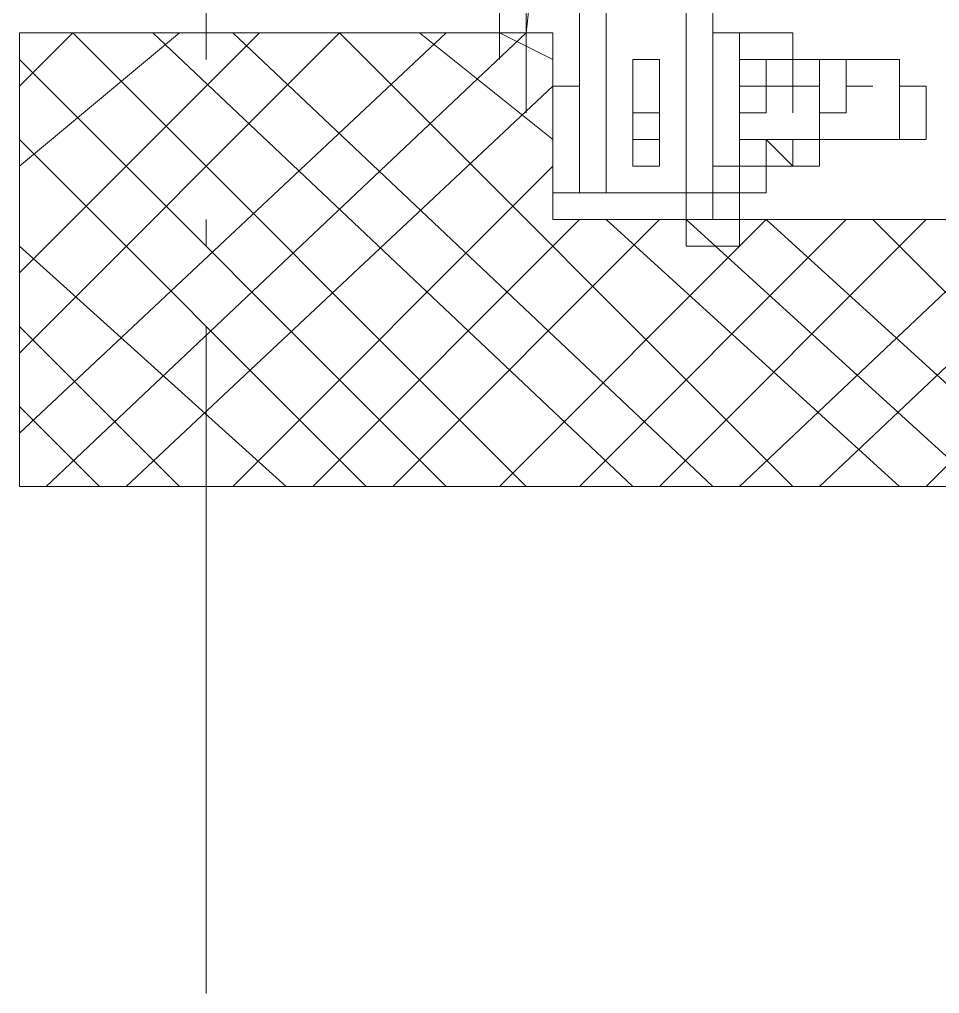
# Model space of a CAD drawing. Header units: millimetres. Extents: x -1005 to 291095, y -4225 to 50669.
# Drawn here: x 11048 to 13425, y 19951 to 22465 of the extents above; entities that cross this region are included whole.
import ezdxf

# ---------------------------------------------------------------- set-up
doc = ezdxf.new("R2010")
doc.units = ezdxf.units.MM
doc.layers.add('PDF_Geomertry', color=7, linetype='Continuous')

msp = doc.modelspace()

# ---------------------------------------------------------------- linework, layer by layer
at = {"layer": 'PDF_Geomertry', "lineweight": 5}
for points in [[(11530.6, 24083.1), (11530.6, 22361.2)], [(11324, 21259.2), (12426, 22292.3), (12494.8, 22292.3), (12426, 22292.3), (12426, 22016.8), (12494.8, 22016.8), (12494.8, 23876.4)], [(12563.7, 23876.4), (12563.7, 22016.8), (12563.7, 23876.4), (12426, 23876.4), (12494.8, 23876.4), (12839.2, 23876.4), (12908.1, 23876.4), (12563.7, 23876.4), (12839.2, 23876.4), (12839.2, 22016.8), (12908.1, 22016.8), (12908.1, 22085.7), (12908.1, 22085.7)], [(12839.2, 23876.4), (12839.2, 22016.8), (12770.4, 22016.8), (12770.4, 23876.4)], [(11117.3, 21259.2), (12357.1, 22430.1), (12426, 23050), (12357.1, 23050), (12357.1, 22430.1), (12357.1, 22361.2), (12357.1, 22430.1)], [(12357.1, 22567.8), (12357.1, 22223.5)], [(12357.1, 21259.2), (11186.2, 22430.1), (11048.5, 22292.3)], [(13045.8, 21259.2), (11875, 22430.1), (11048.5, 21603.6)], [(12150.5, 22430.1), (11048.5, 21396.9)], [(11668.4, 22430.1), (11048.5, 21810.2)], [(11461.7, 22430.1), (11048.5, 22085.7)], [(12632.6, 21259.2), (11392.8, 22430.1)], [(12839.2, 21259.2), (11599.5, 22430.1)], [(12426, 22154.6), (12081.6, 22430.1)], [(12426, 22361.2), (12288.2, 22430.1)], [(12908.1, 22430.1), (12908.1, 22430.1), (12839.2, 22430.1)], [(14147.8, 22430.1), (12908.1, 21259.2)], [(12908.1, 22430.1), (12908.1, 22430.1), (12908.1, 22430.1), (12977, 22430.1), (12977, 22430.1)], [(12908.1, 22361.2), (12908.1, 22361.2), (12908.1, 22361.2), (12908.1, 22430.1), (12908.1, 22430.1)], [(12908.1, 22430.1), (12908.1, 22361.2), (12908.1, 22361.2)], [(12908.1, 22430.1), (12908.1, 22430.1), (12908.1, 22430.1), (12977, 22430.1), (12977, 22430.1)], [(12977, 22430.1), (12977, 22430.1), (12908.1, 22430.1), (12908.1, 22430.1)], [(12977, 22430.1), (13045.8, 22430.1), (12908.1, 22430.1)], [(13045.8, 22430.1), (13045.8, 22430.1), (13045.8, 22361.2), (13045.8, 22292.3), (12977, 22292.3), (13045.8, 22292.3), (12977, 22292.3), (12977, 22223.5), (12977, 22292.3), (13045.8, 22292.3), (12977, 22292.3), (12977, 22223.5), (12977, 22292.3), (12977, 22223.5), (12977, 22292.3), (12977, 22223.5), (12977, 22292.3), (12977, 22223.5), (12977, 22292.3), (12977, 22223.5), (12977, 22292.3), (12977, 22223.5), (12977, 22292.3), (12977, 22223.5), (12977, 22292.3), (12977, 22223.5), (12977, 22292.3), (12977, 22223.5), (12977, 22292.3), (12977, 22223.5), (12977, 22292.3), (12977, 22223.5), (12977, 22292.3), (12977, 22223.5), (12977, 22292.3), (12977, 22223.5), (12977, 22292.3), (12977, 22223.5), (12977, 22292.3), (12977, 22223.5), (12977, 22292.3), (12977, 22223.5), (12977, 22292.3), (12977, 22223.5), (12977, 22292.3), (12977, 22223.5), (12977, 22292.3), (12977, 22223.5), (12977, 22292.3), (12977, 22223.5), (12977, 22292.3), (12977, 22223.5), (12977, 22292.3), (12977, 22223.5), (12977, 22292.3), (12977, 22223.5), (12977, 22292.3), (12977, 22223.5), (12977, 22292.3), (12977, 22223.5), (12977, 22292.3), (12977, 22361.2), (13045.8, 22361.2), (13045.8, 22292.3)], [(13045.8, 22430.1), (13045.8, 22361.2), (13045.8, 22361.2)], [(13045.8, 22292.3), (13045.8, 22292.3), (13045.8, 22361.2), (13045.8, 22430.1)], [(14354.5, 22430.1), (13114.7, 21259.2)], [(15525.4, 21465.8), (14561.1, 22430.1), (13390.2, 21259.2)], [(12150.5, 21259.2), (11048.5, 22361.2)], [(12632.6, 22361.2), (12701.5, 22361.2)], [(12977, 22361.2), (12977, 22361.2), (12908.1, 22361.2), (12908.1, 22361.2)], [(12908.1, 22292.3), (12908.1, 22292.3), (12908.1, 22361.2), (12908.1, 22361.2), (12977, 22361.2), (12977, 22292.3), (12977, 22223.5), (12977, 22292.3), (12977, 22223.5), (12977, 22292.3), (12977, 22223.5), (12977, 22292.3), (12977, 22223.5), (12977, 22292.3), (12977, 22223.5), (12977, 22292.3), (12977, 22223.5), (12977, 22292.3), (12977, 22223.5), (12977, 22292.3), (12977, 22223.5), (12977, 22292.3), (12977, 22292.3)], [(12908.1, 22361.2), (12908.1, 22223.5), (12908.1, 22223.5)], [(12977, 22361.2), (12977, 22361.2), (12977, 22292.3)], [(12977, 22361.2), (12977, 22361.2), (12977, 22292.3)], [(12977, 22361.2), (12977, 22361.2), (12977, 22292.3)], [(13114.7, 22292.3), (13114.7, 22361.2), (13114.7, 22292.3), (13114.7, 22361.2), (13045.8, 22361.2), (13045.8, 22361.2)], [(13114.7, 22154.6), (13114.7, 22361.2), (13321.3, 22361.2), (13321.3, 22154.6), (13114.7, 22154.6), (13114.7, 22085.7), (13114.7, 22361.2), (13114.7, 22223.5), (13183.6, 22223.5), (13183.6, 22292.3), (13183.6, 22361.2)], [(12426, 22292.3), (12426, 22016.8), (12770.4, 22016.8), (12770.4, 21947.9), (13528, 21259.2)], [(12908.1, 22292.3), (12908.1, 22292.3), (12908.1, 22223.5), (12977, 22223.5), (12977, 22292.3)], [(12977, 22292.3), (12908.1, 22292.3), (12908.1, 22292.3)], [(12977, 22223.5), (12977, 22292.3), (12908.1, 22292.3), (12908.1, 22223.5), (12908.1, 22292.3), (12908.1, 22223.5), (12908.1, 22292.3), (12908.1, 22223.5), (12908.1, 22292.3), (12908.1, 22223.5), (12908.1, 22292.3), (12908.1, 22223.5), (12908.1, 22292.3), (12908.1, 22223.5), (12908.1, 22292.3), (12908.1, 22223.5), (12908.1, 22223.5)], [(12908.1, 22292.3), (12977, 22292.3), (12977, 22292.3)], [(12908.1, 22292.3), (12908.1, 22223.5), (12977, 22223.5), (12977, 22223.5)], [(12977, 22292.3), (12977, 22292.3), (12977, 22223.5)], [(12977, 22292.3), (12977, 22292.3), (12977, 22223.5)], [(13045.8, 22223.5), (13045.8, 22292.3), (13045.8, 22223.5), (13045.8, 22292.3), (13045.8, 22223.5), (13045.8, 22292.3), (13045.8, 22223.5), (13045.8, 22292.3), (13045.8, 22223.5), (13045.8, 22292.3), (13045.8, 22223.5), (13045.8, 22292.3), (13045.8, 22223.5), (13045.8, 22292.3), (13045.8, 22223.5), (13045.8, 22292.3), (13045.8, 22223.5), (13045.8, 22292.3), (13045.8, 22223.5), (13045.8, 22292.3), (13045.8, 22223.5), (13045.8, 22292.3), (13045.8, 22223.5), (13045.8, 22292.3), (13045.8, 22223.5), (13045.8, 22292.3), (13045.8, 22223.5), (13045.8, 22292.3), (13045.8, 22223.5), (13045.8, 22292.3), (12977, 22292.3), (12977, 22223.5)], [(13252.5, 22292.3), (13252.5, 22292.3)], [(13321.3, 22154.6), (13390.2, 22154.6), (13390.2, 22292.3), (13321.3, 22292.3)], [(12701.5, 22154.6), (12701.5, 22154.6), (12701.5, 22223.5), (12632.6, 22223.5), (12632.6, 22154.6), (12632.6, 22154.6)], [(12908.1, 22154.6), (12908.1, 22154.6), (12977, 22154.6), (12908.1, 22154.6), (12908.1, 22223.5)], [(12977, 22223.5), (12977, 22223.5), (12908.1, 22223.5), (12908.1, 22154.6)], [(12908.1, 22223.5), (12977, 22223.5), (12977, 22223.5)], [(11943.9, 21259.2), (11048.5, 22154.6)], [(11530.6, 22154.6), (11530.6, 22154.6)], [(12839.2, 22085.7), (12908.1, 22085.7), (12908.1, 22154.6), (12908.1, 22085.7), (12908.1, 22085.7)], [(12908.1, 22016.8), (12908.1, 22016.8), (12908.1, 22085.7), (12908.1, 22154.6), (12908.1, 22085.7), (12908.1, 22085.7)], [(12908.1, 22154.6), (12908.1, 22085.7), (12908.1, 22085.7)], [(12908.1, 22085.7), (12908.1, 22085.7), (12908.1, 22154.6), (12977, 22154.6), (12977, 22085.7), (13045.8, 22085.7), (13045.8, 22154.6), (12977, 22154.6), (12977, 22154.6)], [(12977, 22154.6), (12908.1, 22154.6), (12908.1, 22085.7), (12908.1, 22154.6), (12908.1, 22085.7), (12908.1, 22154.6), (12908.1, 22085.7), (12908.1, 22154.6), (12908.1, 22085.7), (12908.1, 22154.6), (12908.1, 22085.7), (12908.1, 22154.6), (12908.1, 22085.7), (12908.1, 22154.6), (12908.1, 22085.7), (12908.1, 22154.6), (12908.1, 22085.7), (12908.1, 22154.6), (12908.1, 22085.7), (12908.1, 22154.6), (12908.1, 22085.7), (12908.1, 22154.6), (12908.1, 22085.7), (12908.1, 22154.6), (12908.1, 22085.7), (12908.1, 22154.6), (12908.1, 22085.7), (12908.1, 22154.6), (12908.1, 22085.7), (12908.1, 22154.6), (12908.1, 22085.7), (12908.1, 22154.6), (12908.1, 22085.7), (12908.1, 22154.6), (12908.1, 22085.7), (12908.1, 22154.6), (12908.1, 22085.7), (12908.1, 22154.6), (12908.1, 22085.7), (12908.1, 22154.6), (12908.1, 22085.7), (12908.1, 22154.6), (12908.1, 22085.7), (12908.1, 22154.6), (12908.1, 22085.7), (12908.1, 22154.6), (12908.1, 22085.7), (12908.1, 22154.6), (12908.1, 22085.7), (12908.1, 22154.6), (12908.1, 22085.7), (12908.1, 22154.6), (12908.1, 22085.7), (12908.1, 22154.6), (12908.1, 22085.7), (12908.1, 22154.6), (12908.1, 22085.7), (12908.1, 22154.6), (12908.1, 22085.7), (12908.1, 22154.6), (12908.1, 22085.7), (12908.1, 22154.6), (12908.1, 22154.6)], [(12908.1, 22154.6), (12908.1, 22085.7), (12908.1, 22085.7)], [(13045.8, 22085.7), (12977, 22085.7), (12977, 22154.6), (12908.1, 22154.6), (12908.1, 22085.7), (12908.1, 22085.7)], [(13045.8, 22085.7), (13045.8, 22085.7), (13045.8, 22154.6), (13045.8, 22154.6), (13045.8, 22085.7), (13114.7, 22085.7), (13114.7, 22154.6), (13114.7, 22154.6)], [(13114.7, 22154.6), (13114.7, 22154.6), (13114.7, 22085.7)], [(12426, 22085.7), (11599.5, 21259.2)], [(12908.1, 22016.8), (12908.1, 22085.7), (12908.1, 22016.8), (12908.1, 22085.7), (12908.1, 22016.8), (12908.1, 22085.7), (12908.1, 22016.8), (12908.1, 22085.7), (12908.1, 22016.8), (12908.1, 22085.7), (12908.1, 22016.8), (12908.1, 22085.7), (12908.1, 22016.8), (12839.2, 22016.8), (12839.2, 21947.9), (12770.4, 21947.9)], [(12908.1, 22085.7), (12908.1, 22085.7), (12977, 22085.7), (12977, 22085.7)], [(12908.1, 22085.7), (12908.1, 22016.8), (12908.1, 22016.8)], [(12908.1, 22085.7), (12908.1, 22085.7), (12908.1, 22016.8)], [(12908.1, 22085.7), (12908.1, 22085.7), (12908.1, 22016.8)], [(12977, 22085.7), (12908.1, 22085.7), (12908.1, 22085.7)], [(12977, 22085.7), (12908.1, 22085.7), (12908.1, 22085.7)], [(12908.1, 22085.7), (12908.1, 22085.7), (12908.1, 22016.8), (12977, 22016.8), (12977, 22085.7), (12977, 22085.7), (12977, 22016.8), (12977, 22085.7), (12977, 22016.8), (12977, 22085.7), (12977, 22016.8), (12977, 22085.7), (12977, 22016.8), (12977, 22085.7), (12977, 22016.8), (12977, 22085.7), (12977, 22016.8), (12977, 22085.7), (12977, 22016.8), (12977, 22085.7), (12977, 22016.8), (12977, 22085.7), (12977, 22016.8), (12977, 22085.7), (12977, 22016.8), (12977, 22085.7), (12977, 22016.8), (12977, 22085.7), (12977, 22016.8), (12977, 22085.7), (12977, 22016.8), (12977, 22085.7), (12977, 22016.8), (12977, 22085.7), (12977, 22016.8), (12977, 22085.7), (12977, 22016.8), (12977, 22085.7), (12977, 22016.8), (12977, 22085.7), (12977, 22016.8), (12977, 22085.7), (12977, 22016.8), (12977, 22085.7), (12977, 22016.8), (12977, 22085.7), (12977, 22016.8), (12977, 22085.7), (12977, 22016.8), (12977, 22085.7), (12977, 22016.8), (12977, 22085.7), (12977, 22016.8), (12977, 22085.7), (12977, 22016.8), (12977, 22085.7), (12977, 22016.8), (12977, 22085.7), (12977, 22016.8), (12977, 22085.7), (12977, 22016.8), (12977, 22085.7), (12977, 22016.8), (12977, 22085.7), (12977, 22016.8), (12977, 22085.7), (12977, 22016.8), (12977, 22085.7), (12977, 22016.8), (12977, 22085.7), (12977, 22016.8), (12977, 22085.7), (12977, 22016.8), (12977, 22085.7), (12977, 22016.8), (12977, 22085.7), (12977, 22016.8), (12977, 22085.7), (12977, 22016.8), (12977, 22085.7), (12977, 22016.8), (12977, 22085.7), (12977, 22016.8), (12977, 22085.7), (12977, 22016.8), (12977, 22085.7), (12977, 22016.8), (12977, 22085.7), (12977, 22016.8), (12977, 22085.7), (12977, 22016.8), (12977, 22085.7), (12977, 22016.8), (12977, 22085.7), (12977, 22016.8), (12977, 22085.7), (12977, 22016.8), (12977, 22085.7), (12977, 22016.8), (12977, 22085.7), (12977, 22016.8), (12977, 22085.7), (13045.8, 22085.7), (12977, 22085.7), (12977, 22016.8)], [(12977, 22016.8), (12977, 22016.8), (12977, 22085.7), (12977, 22085.7)], [(12494.8, 22016.8), (12839.2, 22016.8), (12563.7, 22016.8)], [(11530.6, 21947.9), (11530.6, 21879.1)], [(12494.8, 21947.9), (11806.1, 21259.2)], [(12701.5, 21947.9), (12012.7, 21259.2)], [(13734.6, 21259.2), (12977, 21947.9), (12288.2, 21259.2)], [(13183.6, 21947.9), (12494.8, 21259.2)], [(13321.3, 21259.2), (12563.7, 21947.9)], [(13390.2, 21947.9), (12701.5, 21259.2)], [(13941.2, 21259.2), (13252.5, 21947.9)], [(11737.2, 21259.2), (11048.5, 21879.1)], [(11461.7, 21259.2), (11048.5, 21672.5)], [(11530.6, 21672.5), (11530.6, 19950.6)], [(11255.1, 21259.2), (11048.5, 21465.8)]]:
    msp.add_lwpolyline(points, dxfattribs=at)
for points in [[(12288.2, 22361.2), (12288.2, 22498.9)], [(11048.5, 22430.1), (11048.5, 21259.2), (15525.4, 21259.2), (15525.4, 22430.1), (13459.1, 22430.1), (13459.1, 21947.9), (12426, 21947.9), (12426, 22430.1), (11048.5, 22430.1)], [(13045.8, 22361.2), (12908.1, 22361.2), (12908.1, 22361.2), (12908.1, 22085.7), (12908.1, 22430.1), (13045.8, 22430.1)], [(12908.1, 22430.1), (12908.1, 22430.1)], [(12908.1, 22430.1), (12908.1, 22430.1)], [(12908.1, 22430.1), (12908.1, 22430.1)], [(12908.1, 22430.1), (12908.1, 22430.1)], [(12908.1, 22430.1), (12908.1, 22430.1)], [(12908.1, 22430.1), (12908.1, 22430.1)], [(12908.1, 22430.1), (12908.1, 22430.1)], [(12908.1, 22430.1), (12908.1, 22430.1)], [(12908.1, 22430.1), (12908.1, 22430.1)], [(12977, 22430.1), (12977, 22430.1)], [(12977, 22430.1), (12977, 22430.1)], [(12977, 22430.1), (12977, 22430.1)], [(12977, 22430.1), (12977, 22430.1)], [(12977, 22430.1), (12977, 22430.1)], [(12977, 22430.1), (12977, 22430.1)], [(12977, 22430.1), (12977, 22430.1)], [(12977, 22430.1), (12977, 22430.1)], [(12977, 22430.1), (12977, 22430.1)], [(12977, 22430.1), (12977, 22430.1)], [(13045.8, 22361.2), (13045.8, 22430.1)], [(13045.8, 22361.2), (13045.8, 22430.1)], [(13045.8, 22430.1), (13045.8, 22430.1)], [(12288.2, 22361.2), (12288.2, 22361.2)], [(12357.1, 22361.2), (12357.1, 22361.2)], [(12357.1, 22292.3), (12357.1, 22361.2)], [(12701.5, 22085.7), (12632.6, 22085.7), (12632.6, 22361.2), (12701.5, 22361.2)], [(12908.1, 22361.2), (12908.1, 22361.2)], [(12908.1, 22361.2), (12908.1, 22361.2), (12908.1, 22292.3)], [(12908.1, 22361.2), (12908.1, 22361.2)], [(12908.1, 22361.2), (12908.1, 22361.2)], [(12908.1, 22361.2), (12908.1, 22361.2), (12908.1, 22292.3)], [(12908.1, 22361.2), (12908.1, 22361.2)], [(12908.1, 22361.2), (12908.1, 22361.2)], [(12908.1, 22361.2), (12908.1, 22361.2)], [(12908.1, 22361.2), (12908.1, 22361.2)], [(12908.1, 22361.2), (12908.1, 22361.2)], [(12908.1, 22361.2), (12908.1, 22361.2)], [(12908.1, 22361.2), (12908.1, 22361.2)], [(12908.1, 22361.2), (12908.1, 22361.2)], [(12908.1, 22361.2), (12908.1, 22361.2), (12908.1, 22292.3), (12908.1, 22361.2), (12908.1, 22292.3)], [(12908.1, 22361.2), (12908.1, 22361.2)], [(12977, 22292.3), (12977, 22361.2)], [(12977, 22361.2), (12977, 22361.2)], [(12977, 22361.2), (12977, 22361.2)], [(12977, 22361.2), (12977, 22361.2)], [(12977, 22361.2), (12977, 22361.2), (12977, 22292.3)], [(12977, 22361.2), (12977, 22361.2)], [(12977, 22361.2), (12977, 22361.2)], [(12977, 22361.2), (12977, 22361.2)], [(12977, 22292.3), (12977, 22361.2)], [(12977, 22292.3), (12977, 22361.2)], [(13045.8, 22361.2), (13045.8, 22361.2)], [(13045.8, 22292.3), (13045.8, 22361.2)], [(13114.7, 22361.2), (13183.6, 22361.2)], [(13114.7, 22361.2), (13114.7, 22361.2)], [(13114.7, 22361.2), (13114.7, 22361.2)], [(13114.7, 22361.2), (13114.7, 22361.2)], [(12908.1, 22223.5), (12908.1, 22223.5), (12908.1, 22292.3), (12908.1, 22292.3)], [(12908.1, 22292.3), (12908.1, 22292.3)], [(12908.1, 22292.3), (12908.1, 22292.3)], [(12908.1, 22292.3), (12908.1, 22292.3)], [(12908.1, 22292.3), (12908.1, 22292.3)], [(12908.1, 22292.3), (12908.1, 22292.3)], [(12908.1, 22292.3), (12908.1, 22223.5), (12908.1, 22292.3)], [(12908.1, 22223.5), (12908.1, 22292.3)], [(12908.1, 22292.3), (12908.1, 22223.5), (12908.1, 22292.3)], [(12908.1, 22292.3), (12908.1, 22292.3)], [(12908.1, 22292.3), (12908.1, 22292.3)], [(12908.1, 22292.3), (12908.1, 22292.3)], [(12908.1, 22292.3), (12908.1, 22292.3)], [(12908.1, 22292.3), (12908.1, 22292.3)], [(12908.1, 22292.3), (12908.1, 22292.3)], [(12908.1, 22292.3), (12908.1, 22292.3)], [(12908.1, 22292.3), (12908.1, 22292.3)], [(12908.1, 22292.3), (12908.1, 22292.3)], [(12908.1, 22292.3), (12908.1, 22292.3)], [(12908.1, 22292.3), (12908.1, 22292.3)], [(12908.1, 22292.3), (12908.1, 22292.3)], [(12908.1, 22292.3), (12908.1, 22292.3)], [(12908.1, 22292.3), (12908.1, 22292.3)], [(12908.1, 22292.3), (12908.1, 22292.3)], [(12908.1, 22292.3), (12908.1, 22292.3)], [(12908.1, 22292.3), (12908.1, 22292.3)], [(12908.1, 22292.3), (12908.1, 22292.3)], [(12908.1, 22292.3), (12908.1, 22292.3)], [(12908.1, 22292.3), (12908.1, 22292.3)], [(12908.1, 22292.3), (12908.1, 22292.3)], [(12977, 22292.3), (12977, 22223.5), (12977, 22292.3)], [(12977, 22292.3), (12977, 22292.3)], [(12977, 22292.3), (12977, 22292.3)], [(12977, 22223.5), (12977, 22223.5), (12977, 22292.3)], [(12977, 22292.3), (12977, 22223.5), (12977, 22292.3)], [(12977, 22292.3), (12977, 22223.5), (12977, 22292.3)], [(12977, 22292.3), (12977, 22223.5), (12977, 22292.3)], [(12977, 22292.3), (12977, 22292.3)], [(12977, 22292.3), (12977, 22292.3)], [(12977, 22292.3), (12977, 22292.3)], [(12977, 22292.3), (12977, 22292.3)], [(12977, 22292.3), (12977, 22292.3)], [(12977, 22292.3), (12977, 22292.3)], [(12977, 22292.3), (12977, 22292.3)], [(12977, 22292.3), (12977, 22292.3)], [(12977, 22292.3), (12977, 22292.3)], [(12977, 22292.3), (12977, 22292.3)], [(12977, 22292.3), (12977, 22292.3)], [(12977, 22292.3), (12977, 22292.3)], [(12977, 22292.3), (12977, 22292.3)], [(12977, 22292.3), (12977, 22292.3)], [(12977, 22292.3), (12977, 22292.3)], [(12977, 22292.3), (12977, 22292.3)], [(12977, 22292.3), (12977, 22292.3)], [(12977, 22223.5), (12977, 22292.3)], [(12977, 22223.5), (12977, 22292.3)], [(12977, 22223.5), (12977, 22292.3)], [(12977, 22223.5), (12977, 22292.3)], [(12977, 22223.5), (12977, 22292.3)], [(12977, 22223.5), (12977, 22292.3)], [(12977, 22223.5), (12977, 22292.3)], [(12977, 22223.5), (12977, 22292.3)], [(12977, 22223.5), (12977, 22292.3)], [(12977, 22223.5), (12977, 22292.3)], [(12977, 22223.5), (12977, 22292.3)], [(12977, 22223.5), (12977, 22292.3)], [(12977, 22223.5), (12977, 22292.3)], [(12977, 22223.5), (12977, 22292.3)], [(12977, 22223.5), (12977, 22292.3)], [(12977, 22223.5), (12977, 22292.3)], [(12977, 22223.5), (12977, 22292.3)], [(12977, 22223.5), (12977, 22292.3)], [(12977, 22223.5), (12977, 22292.3)], [(12977, 22223.5), (12977, 22292.3)], [(12977, 22223.5), (12977, 22292.3)], [(12977, 22223.5), (12977, 22292.3)], [(12977, 22223.5), (12977, 22292.3)], [(12977, 22223.5), (12977, 22292.3)], [(12977, 22223.5), (12977, 22292.3)], [(12977, 22223.5), (12977, 22292.3)], [(12977, 22223.5), (12977, 22292.3)], [(12977, 22223.5), (12977, 22292.3)], [(12977, 22223.5), (12977, 22292.3)], [(12977, 22223.5), (12977, 22292.3)], [(13045.8, 22292.3), (13114.7, 22292.3)], [(13045.8, 22292.3), (13045.8, 22292.3), (13045.8, 22223.5), (13045.8, 22223.5)], [(13045.8, 22292.3), (13045.8, 22292.3)], [(13045.8, 22223.5), (13045.8, 22292.3)], [(13045.8, 22223.5), (13045.8, 22292.3)], [(13045.8, 22223.5), (13045.8, 22292.3)], [(13045.8, 22292.3), (13045.8, 22292.3)], [(13045.8, 22292.3), (13045.8, 22292.3)], [(13045.8, 22292.3), (13045.8, 22292.3)], [(13045.8, 22292.3), (13045.8, 22292.3)], [(13045.8, 22292.3), (13045.8, 22292.3)], [(13045.8, 22292.3), (13045.8, 22292.3)], [(13045.8, 22292.3), (13045.8, 22292.3)], [(13045.8, 22292.3), (13045.8, 22292.3)], [(13045.8, 22292.3), (13045.8, 22292.3)], [(13045.8, 22292.3), (13045.8, 22292.3)], [(13045.8, 22292.3), (13045.8, 22292.3)], [(13045.8, 22292.3), (13045.8, 22292.3)], [(13045.8, 22292.3), (13045.8, 22292.3)], [(13045.8, 22292.3), (13045.8, 22292.3)], [(13045.8, 22292.3), (13045.8, 22292.3)], [(13045.8, 22292.3), (13045.8, 22292.3)], [(13045.8, 22292.3), (13045.8, 22292.3)], [(13183.6, 22292.3), (13252.5, 22292.3), (13183.6, 22292.3)], [(12632.6, 22154.6), (12701.5, 22154.6), (12701.5, 22223.5), (12632.6, 22223.5), (12632.6, 22154.6)], [(12908.1, 22154.6), (12908.1, 22223.5)], [(12908.1, 22223.5), (12908.1, 22154.6)], [(12908.1, 22154.6), (12908.1, 22223.5)], [(12908.1, 22223.5), (12908.1, 22223.5)], [(12908.1, 22223.5), (12908.1, 22223.5)], [(12908.1, 22223.5), (12908.1, 22223.5)], [(12908.1, 22223.5), (12908.1, 22223.5)], [(12908.1, 22223.5), (12908.1, 22223.5)], [(12908.1, 22223.5), (12908.1, 22223.5)], [(12908.1, 22223.5), (12908.1, 22223.5)], [(12908.1, 22223.5), (12908.1, 22223.5)], [(12908.1, 22223.5), (12908.1, 22223.5)], [(12908.1, 22223.5), (12908.1, 22223.5)], [(12908.1, 22223.5), (12908.1, 22223.5)], [(12908.1, 22223.5), (12908.1, 22223.5)], [(12908.1, 22223.5), (12908.1, 22223.5)], [(12908.1, 22223.5), (12908.1, 22223.5)], [(12908.1, 22223.5), (12908.1, 22223.5)], [(12908.1, 22223.5), (12908.1, 22223.5)], [(12908.1, 22223.5), (12908.1, 22223.5)], [(12908.1, 22223.5), (12908.1, 22223.5)], [(12908.1, 22223.5), (12908.1, 22223.5)], [(12908.1, 22223.5), (12908.1, 22223.5)], [(12908.1, 22223.5), (12908.1, 22223.5)], [(12908.1, 22223.5), (12908.1, 22223.5)], [(12908.1, 22223.5), (12908.1, 22223.5)], [(12908.1, 22223.5), (12908.1, 22223.5)], [(12908.1, 22223.5), (12908.1, 22223.5)], [(12908.1, 22223.5), (12908.1, 22223.5)], [(12908.1, 22223.5), (12908.1, 22223.5)], [(12908.1, 22223.5), (12908.1, 22223.5)], [(12977, 22223.5), (12977, 22223.5)], [(12977, 22223.5), (12977, 22223.5)], [(12977, 22223.5), (12977, 22223.5)], [(12977, 22223.5), (12977, 22223.5)], [(12977, 22223.5), (12977, 22223.5)], [(12977, 22223.5), (12977, 22223.5)], [(12977, 22223.5), (12977, 22223.5)], [(12977, 22223.5), (12977, 22223.5)], [(12977, 22223.5), (12977, 22223.5)], [(12977, 22223.5), (12977, 22223.5)], [(12977, 22223.5), (12977, 22223.5)], [(12977, 22223.5), (12977, 22223.5)], [(12977, 22223.5), (12977, 22223.5)], [(12977, 22223.5), (12977, 22223.5)], [(12977, 22223.5), (12977, 22223.5)], [(12977, 22223.5), (12977, 22223.5)], [(12977, 22223.5), (12977, 22223.5)], [(12977, 22223.5), (12977, 22223.5)], [(12977, 22223.5), (12977, 22223.5)], [(12977, 22223.5), (12977, 22223.5)], [(12977, 22223.5), (12977, 22223.5)], [(12977, 22223.5), (12977, 22223.5)], [(12977, 22223.5), (12977, 22223.5)], [(12977, 22223.5), (12977, 22223.5)], [(12977, 22223.5), (12977, 22223.5)], [(12977, 22223.5), (12977, 22223.5)], [(12977, 22223.5), (12977, 22223.5)], [(12977, 22223.5), (12977, 22223.5)], [(12977, 22223.5), (12977, 22223.5)], [(12977, 22223.5), (12977, 22223.5)], [(12977, 22223.5), (12977, 22223.5)], [(12977, 22223.5), (12977, 22223.5)], [(12977, 22223.5), (12977, 22223.5)], [(12977, 22223.5), (12977, 22223.5)], [(12977, 22223.5), (12977, 22223.5)], [(12977, 22223.5), (12977, 22223.5)], [(12977, 22223.5), (12977, 22223.5)], [(12977, 22223.5), (12977, 22223.5)], [(12977, 22223.5), (12977, 22223.5)], [(12977, 22223.5), (12977, 22223.5)], [(12977, 22223.5), (12977, 22223.5)], [(12977, 22223.5), (12977, 22223.5)], [(12977, 22223.5), (12977, 22223.5)], [(12977, 22223.5), (12977, 22223.5)], [(12977, 22223.5), (12977, 22223.5)], [(12977, 22223.5), (12977, 22223.5)], [(12977, 22223.5), (12977, 22223.5)], [(12977, 22223.5), (12977, 22223.5)], [(12977, 22223.5), (12977, 22223.5)], [(12977, 22223.5), (12977, 22223.5)], [(12977, 22223.5), (12977, 22223.5)], [(12977, 22223.5), (12977, 22223.5)], [(12977, 22223.5), (12977, 22223.5)], [(12977, 22223.5), (12977, 22223.5)], [(12977, 22223.5), (12977, 22223.5)], [(12977, 22223.5), (12977, 22223.5)], [(12977, 22223.5), (12977, 22223.5)], [(12977, 22223.5), (12977, 22223.5)], [(12977, 22223.5), (12977, 22223.5)], [(12977, 22223.5), (12977, 22223.5)], [(12977, 22223.5), (12977, 22223.5)], [(12977, 22223.5), (12977, 22223.5)], [(12977, 22223.5), (12977, 22223.5)], [(12977, 22223.5), (12977, 22223.5)], [(12977, 22223.5), (12977, 22223.5)], [(12977, 22223.5), (12977, 22223.5)], [(12977, 22223.5), (12977, 22223.5)], [(12977, 22223.5), (12977, 22223.5)], [(12977, 22223.5), (12977, 22223.5)], [(12977, 22223.5), (12977, 22223.5)], [(12977, 22223.5), (12977, 22223.5)], [(12977, 22223.5), (12977, 22223.5)], [(12977, 22223.5), (12977, 22223.5)], [(12977, 22223.5), (12977, 22223.5)], [(12977, 22223.5), (12977, 22223.5)], [(12977, 22223.5), (12977, 22223.5)], [(12977, 22223.5), (12977, 22223.5)], [(12977, 22223.5), (12977, 22223.5)], [(12977, 22223.5), (12977, 22223.5)], [(12977, 22223.5), (12977, 22223.5)], [(12977, 22223.5), (12977, 22223.5)], [(12977, 22223.5), (12977, 22223.5)], [(12977, 22223.5), (12977, 22223.5)], [(12977, 22223.5), (12977, 22223.5)], [(12977, 22223.5), (12977, 22223.5)], [(12977, 22223.5), (12977, 22223.5)], [(12977, 22223.5), (12977, 22223.5)], [(12977, 22223.5), (12977, 22223.5)], [(12977, 22223.5), (12977, 22223.5)], [(12977, 22223.5), (12977, 22223.5)], [(12977, 22223.5), (12977, 22223.5)], [(12977, 22223.5), (12977, 22223.5)], [(12977, 22223.5), (12977, 22223.5)], [(12977, 22223.5), (12977, 22223.5)], [(12977, 22223.5), (12977, 22223.5)], [(12977, 22223.5), (12977, 22223.5)], [(12977, 22223.5), (12977, 22223.5)], [(12977, 22223.5), (12977, 22223.5)], [(12977, 22223.5), (12977, 22223.5)], [(12977, 22223.5), (12977, 22223.5)], [(12977, 22223.5), (12977, 22223.5)], [(12977, 22223.5), (12977, 22223.5)], [(12977, 22223.5), (12977, 22223.5)], [(12977, 22223.5), (12977, 22223.5)], [(12977, 22223.5), (12977, 22223.5)], [(12977, 22223.5), (12977, 22223.5)], [(12977, 22223.5), (12977, 22223.5)], [(12977, 22223.5), (12977, 22223.5)], [(12977, 22223.5), (12977, 22223.5)], [(12977, 22223.5), (12977, 22223.5)], [(12977, 22223.5), (12977, 22223.5)], [(12977, 22223.5), (12977, 22223.5)], [(12977, 22223.5), (12977, 22223.5)], [(12977, 22223.5), (12977, 22223.5)], [(12977, 22223.5), (12977, 22223.5)], [(12977, 22223.5), (12977, 22223.5)], [(12977, 22223.5), (12977, 22223.5)], [(12977, 22223.5), (12977, 22223.5)], [(12977, 22223.5), (12977, 22223.5)], [(12977, 22223.5), (12977, 22223.5)], [(12977, 22223.5), (12977, 22223.5)], [(12977, 22223.5), (12977, 22223.5)], [(12977, 22223.5), (12977, 22223.5)], [(12977, 22223.5), (12977, 22223.5)], [(12977, 22223.5), (12977, 22223.5)], [(12977, 22223.5), (12977, 22223.5)], [(12977, 22223.5), (12977, 22223.5)], [(12977, 22223.5), (12977, 22223.5)], [(12977, 22223.5), (12977, 22223.5)], [(12977, 22223.5), (12977, 22223.5)], [(12977, 22223.5), (12977, 22223.5)], [(12977, 22223.5), (12977, 22223.5)], [(12977, 22223.5), (12977, 22223.5)], [(12977, 22223.5), (12977, 22223.5)], [(12977, 22223.5), (12977, 22223.5)], [(12977, 22223.5), (12977, 22223.5)], [(12977, 22223.5), (12977, 22223.5)], [(12908.1, 22085.7), (12908.1, 22154.6), (12908.1, 22085.7)], [(12908.1, 22154.6), (12908.1, 22154.6)], [(12908.1, 22154.6), (12908.1, 22154.6)], [(12908.1, 22154.6), (12908.1, 22154.6), (12908.1, 22085.7), (12908.1, 22154.6), (12908.1, 22085.7), (12908.1, 22154.6), (12908.1, 22085.7), (12908.1, 22154.6), (12908.1, 22085.7), (12908.1, 22154.6)], [(12908.1, 22085.7), (12908.1, 22154.6)], [(12908.1, 22085.7), (12908.1, 22154.6)], [(12908.1, 22085.7), (12908.1, 22154.6)], [(12908.1, 22085.7), (12908.1, 22154.6)], [(12908.1, 22085.7), (12908.1, 22154.6)], [(12908.1, 22085.7), (12908.1, 22154.6)], [(12908.1, 22085.7), (12908.1, 22154.6)], [(12908.1, 22085.7), (12908.1, 22154.6)], [(12908.1, 22085.7), (12908.1, 22154.6)], [(12908.1, 22085.7), (12908.1, 22154.6)], [(12908.1, 22085.7), (12908.1, 22154.6)], [(12908.1, 22085.7), (12908.1, 22154.6)], [(12908.1, 22085.7), (12908.1, 22154.6)], [(12908.1, 22085.7), (12908.1, 22154.6)], [(12908.1, 22085.7), (12908.1, 22154.6)], [(12908.1, 22085.7), (12908.1, 22154.6)], [(12908.1, 22085.7), (12908.1, 22154.6)], [(12908.1, 22085.7), (12908.1, 22154.6)], [(12908.1, 22085.7), (12908.1, 22154.6)], [(12908.1, 22085.7), (12908.1, 22154.6)], [(12908.1, 22085.7), (12908.1, 22154.6)], [(12908.1, 22085.7), (12908.1, 22154.6)], [(12908.1, 22085.7), (12908.1, 22154.6)], [(12908.1, 22085.7), (12908.1, 22154.6)], [(12908.1, 22085.7), (12908.1, 22154.6)], [(12908.1, 22085.7), (12908.1, 22154.6)], [(12908.1, 22085.7), (12908.1, 22154.6)], [(12908.1, 22085.7), (12908.1, 22154.6)], [(12908.1, 22085.7), (12908.1, 22154.6)], [(12908.1, 22085.7), (12908.1, 22154.6)], [(12908.1, 22085.7), (12908.1, 22154.6)], [(12908.1, 22085.7), (12908.1, 22154.6)], [(12908.1, 22085.7), (12908.1, 22154.6)], [(12908.1, 22085.7), (12908.1, 22154.6)], [(12908.1, 22085.7), (12908.1, 22154.6)], [(12908.1, 22085.7), (12908.1, 22154.6)], [(12908.1, 22085.7), (12908.1, 22154.6)], [(12908.1, 22085.7), (12908.1, 22154.6)], [(12908.1, 22085.7), (12908.1, 22154.6)], [(12908.1, 22085.7), (12908.1, 22154.6)], [(12908.1, 22085.7), (12908.1, 22154.6)], [(12908.1, 22085.7), (12908.1, 22154.6)], [(12908.1, 22085.7), (12908.1, 22154.6)], [(12908.1, 22085.7), (12908.1, 22154.6)], [(12908.1, 22085.7), (12908.1, 22154.6)], [(12908.1, 22085.7), (12908.1, 22154.6)], [(12908.1, 22085.7), (12908.1, 22154.6)], [(12908.1, 22085.7), (12908.1, 22154.6)], [(12908.1, 22085.7), (12908.1, 22154.6)], [(12908.1, 22085.7), (12908.1, 22154.6)], [(12908.1, 22085.7), (12908.1, 22154.6)], [(12908.1, 22085.7), (12908.1, 22154.6)], [(12908.1, 22085.7), (12908.1, 22154.6)], [(12908.1, 22085.7), (12908.1, 22154.6)], [(12908.1, 22085.7), (12908.1, 22154.6)], [(12908.1, 22085.7), (12908.1, 22154.6)], [(12908.1, 22085.7), (12908.1, 22154.6)], [(12908.1, 22085.7), (12908.1, 22154.6)], [(12908.1, 22085.7), (12908.1, 22154.6)], [(12908.1, 22085.7), (12908.1, 22154.6)], [(12908.1, 22085.7), (12908.1, 22154.6)], [(12908.1, 22085.7), (12908.1, 22154.6)], [(12908.1, 22085.7), (12908.1, 22154.6)], [(12908.1, 22085.7), (12908.1, 22154.6)], [(12908.1, 22085.7), (12908.1, 22154.6)], [(12908.1, 22085.7), (12908.1, 22154.6)], [(12908.1, 22085.7), (12908.1, 22154.6)], [(12908.1, 22085.7), (12908.1, 22154.6)], [(12908.1, 22085.7), (12908.1, 22154.6)], [(12908.1, 22085.7), (12908.1, 22154.6)], [(12908.1, 22085.7), (12908.1, 22154.6)], [(12908.1, 22085.7), (12908.1, 22154.6)], [(12908.1, 22085.7), (12908.1, 22154.6)], [(12908.1, 22085.7), (12908.1, 22154.6)], [(12908.1, 22085.7), (12908.1, 22154.6)], [(12908.1, 22085.7), (12908.1, 22154.6)], [(12908.1, 22085.7), (12908.1, 22154.6)], [(12908.1, 22085.7), (12908.1, 22154.6)], [(12977, 22154.6), (12977, 22085.7)], [(12977, 22085.7), (12977, 22154.6), (12977, 22085.7)], [(13045.8, 22085.7), (12977, 22085.7), (12977, 22154.6)], [(13045.8, 22154.6), (13114.7, 22154.6)], [(13114.7, 22154.6), (13114.7, 22154.6)], [(13114.7, 22154.6), (13114.7, 22154.6)], [(12908.1, 22085.7), (12908.1, 22085.7)], [(12908.1, 22085.7), (12908.1, 22085.7)], [(12908.1, 22085.7), (12908.1, 22085.7)], [(12908.1, 22085.7), (12908.1, 22085.7)], [(12908.1, 22085.7), (12908.1, 22085.7)], [(12908.1, 22016.8), (12908.1, 22016.8), (12908.1, 22085.7)], [(12908.1, 22085.7), (12908.1, 22085.7), (12908.1, 22016.8), (12908.1, 22085.7)], [(12908.1, 22085.7), (12908.1, 22016.8), (12908.1, 22085.7)], [(12908.1, 22085.7), (12908.1, 22016.8), (12908.1, 22085.7)], [(12908.1, 22085.7), (12908.1, 22085.7)], [(12908.1, 22085.7), (12908.1, 22085.7)], [(12908.1, 22016.8), (12908.1, 22085.7)], [(12908.1, 22016.8), (12908.1, 22085.7)], [(12908.1, 22016.8), (12908.1, 22085.7)], [(12908.1, 22085.7), (12908.1, 22085.7)], [(12908.1, 22085.7), (12908.1, 22085.7)], [(12908.1, 22016.8), (12908.1, 22085.7)], [(12908.1, 22085.7), (12908.1, 22085.7)], [(12908.1, 22085.7), (12908.1, 22085.7)], [(12908.1, 22085.7), (12908.1, 22085.7)], [(12908.1, 22085.7), (12908.1, 22085.7)], [(12908.1, 22085.7), (12908.1, 22085.7)], [(12908.1, 22016.8), (12908.1, 22085.7)], [(12908.1, 22085.7), (12908.1, 22085.7)], [(12908.1, 22085.7), (12908.1, 22085.7)], [(12908.1, 22085.7), (12908.1, 22085.7)], [(12908.1, 22085.7), (12908.1, 22085.7)], [(12908.1, 22085.7), (12908.1, 22085.7)], [(12908.1, 22085.7), (12908.1, 22085.7)], [(12908.1, 22085.7), (12908.1, 22085.7)], [(12908.1, 22085.7), (12908.1, 22085.7)], [(12908.1, 22085.7), (12908.1, 22085.7)], [(12908.1, 22085.7), (12908.1, 22085.7)], [(12908.1, 22085.7), (12908.1, 22085.7)], [(12908.1, 22085.7), (12908.1, 22085.7)], [(12908.1, 22085.7), (12908.1, 22085.7)], [(12908.1, 22085.7), (12908.1, 22085.7)], [(12908.1, 22085.7), (12908.1, 22085.7)], [(12908.1, 22085.7), (12908.1, 22085.7)], [(12908.1, 22016.8), (12908.1, 22085.7)], [(12908.1, 22016.8), (12908.1, 22085.7)], [(12908.1, 22016.8), (12908.1, 22085.7)], [(12908.1, 22016.8), (12908.1, 22085.7)], [(12908.1, 22016.8), (12908.1, 22085.7)], [(12908.1, 22016.8), (12908.1, 22085.7)], [(12908.1, 22016.8), (12908.1, 22085.7)], [(12908.1, 22016.8), (12908.1, 22085.7)], [(12908.1, 22016.8), (12908.1, 22085.7)], [(12908.1, 22016.8), (12908.1, 22085.7)], [(12908.1, 22016.8), (12908.1, 22085.7)], [(12908.1, 22016.8), (12908.1, 22085.7)], [(12908.1, 22016.8), (12908.1, 22085.7)], [(12908.1, 22016.8), (12908.1, 22085.7)], [(12908.1, 22016.8), (12908.1, 22085.7)], [(12908.1, 22016.8), (12908.1, 22085.7)], [(12908.1, 22016.8), (12908.1, 22085.7)], [(12908.1, 22016.8), (12908.1, 22085.7)], [(12908.1, 22016.8), (12908.1, 22085.7)], [(12908.1, 22016.8), (12908.1, 22085.7)], [(12908.1, 22016.8), (12908.1, 22085.7)], [(12908.1, 22016.8), (12908.1, 22085.7)], [(12908.1, 22016.8), (12908.1, 22085.7)], [(12908.1, 22016.8), (12908.1, 22085.7)], [(12908.1, 22016.8), (12908.1, 22085.7)], [(12908.1, 22016.8), (12908.1, 22085.7)], [(12908.1, 22016.8), (12908.1, 22085.7)], [(12908.1, 22016.8), (12908.1, 22085.7)], [(12908.1, 22016.8), (12908.1, 22085.7)], [(12908.1, 22016.8), (12908.1, 22085.7)], [(12908.1, 22016.8), (12908.1, 22085.7)], [(12908.1, 22016.8), (12908.1, 22085.7)], [(12908.1, 22016.8), (12908.1, 22085.7)], [(12908.1, 22016.8), (12908.1, 22085.7)], [(12908.1, 22016.8), (12908.1, 22085.7)], [(12908.1, 22016.8), (12908.1, 22085.7)], [(12908.1, 22016.8), (12908.1, 22085.7)], [(12908.1, 22016.8), (12908.1, 22085.7)], [(12908.1, 22016.8), (12908.1, 22085.7)], [(12908.1, 22016.8), (12908.1, 22085.7)], [(12908.1, 22016.8), (12908.1, 22085.7)], [(12908.1, 22016.8), (12908.1, 22085.7)], [(12908.1, 22016.8), (12908.1, 22085.7)], [(12908.1, 22016.8), (12908.1, 22085.7)], [(12908.1, 22016.8), (12908.1, 22085.7)], [(12908.1, 22016.8), (12908.1, 22085.7)], [(12908.1, 22016.8), (12908.1, 22085.7)], [(12908.1, 22085.7), (12908.1, 22085.7)], [(12908.1, 22085.7), (12908.1, 22085.7)], [(12908.1, 22085.7), (12908.1, 22085.7)], [(12908.1, 22085.7), (12908.1, 22085.7)], [(12908.1, 22085.7), (12908.1, 22085.7)], [(12908.1, 22085.7), (12908.1, 22085.7)], [(12908.1, 22085.7), (12908.1, 22085.7)], [(12908.1, 22085.7), (12908.1, 22085.7)], [(12908.1, 22085.7), (12908.1, 22085.7)], [(12908.1, 22085.7), (12908.1, 22085.7)], [(12908.1, 22085.7), (12908.1, 22085.7)], [(12908.1, 22085.7), (12908.1, 22085.7)], [(12908.1, 22085.7), (12908.1, 22085.7)], [(12908.1, 22085.7), (12908.1, 22085.7)], [(12908.1, 22085.7), (12908.1, 22085.7)], [(12908.1, 22085.7), (12908.1, 22085.7)], [(12908.1, 22085.7), (12908.1, 22085.7)], [(12908.1, 22085.7), (12908.1, 22085.7)], [(12908.1, 22085.7), (12908.1, 22085.7)], [(12908.1, 22085.7), (12908.1, 22085.7)], [(12908.1, 22085.7), (12908.1, 22085.7)], [(12908.1, 22085.7), (12908.1, 22085.7)], [(12908.1, 22085.7), (12908.1, 22085.7)], [(12908.1, 22085.7), (12908.1, 22085.7)], [(12908.1, 22085.7), (12908.1, 22085.7)], [(12908.1, 22085.7), (12908.1, 22085.7)], [(12908.1, 22085.7), (12908.1, 22085.7)], [(12908.1, 22085.7), (12908.1, 22085.7)], [(12908.1, 22085.7), (12908.1, 22085.7)], [(12908.1, 22085.7), (12908.1, 22085.7)], [(12908.1, 22085.7), (12908.1, 22085.7)], [(12908.1, 22085.7), (12908.1, 22085.7)], [(12908.1, 22085.7), (12908.1, 22085.7)], [(12908.1, 22085.7), (12908.1, 22085.7)], [(12908.1, 22085.7), (12908.1, 22085.7)], [(12908.1, 22085.7), (12908.1, 22085.7)], [(12908.1, 22085.7), (12908.1, 22085.7)], [(12908.1, 22085.7), (12908.1, 22085.7)], [(12908.1, 22085.7), (12908.1, 22085.7)], [(12908.1, 22085.7), (12908.1, 22085.7)], [(12908.1, 22085.7), (12908.1, 22085.7)], [(12908.1, 22085.7), (12908.1, 22085.7)], [(12908.1, 22085.7), (12908.1, 22085.7)], [(12908.1, 22085.7), (12908.1, 22085.7)], [(12908.1, 22085.7), (12908.1, 22085.7)], [(12908.1, 22085.7), (12908.1, 22085.7)], [(12908.1, 22085.7), (12908.1, 22085.7)], [(12908.1, 22085.7), (12908.1, 22085.7)], [(12908.1, 22085.7), (12908.1, 22085.7)], [(12908.1, 22085.7), (12908.1, 22085.7)], [(12908.1, 22085.7), (12908.1, 22085.7)], [(12908.1, 22085.7), (12908.1, 22085.7)], [(12908.1, 22085.7), (12908.1, 22085.7)], [(12908.1, 22085.7), (12908.1, 22085.7)], [(12908.1, 22085.7), (12908.1, 22085.7)], [(12908.1, 22085.7), (12908.1, 22085.7)], [(12908.1, 22085.7), (12908.1, 22085.7)], [(12908.1, 22085.7), (12908.1, 22085.7)], [(12908.1, 22085.7), (12908.1, 22085.7)], [(12908.1, 22085.7), (12908.1, 22085.7)], [(12908.1, 22085.7), (12908.1, 22085.7)], [(12908.1, 22085.7), (12908.1, 22085.7)], [(12908.1, 22085.7), (12908.1, 22085.7)], [(12908.1, 22085.7), (12908.1, 22085.7)], [(12908.1, 22085.7), (12908.1, 22085.7)], [(12908.1, 22085.7), (12908.1, 22085.7)], [(12908.1, 22085.7), (12908.1, 22085.7)], [(12908.1, 22085.7), (12908.1, 22085.7)], [(12908.1, 22085.7), (12908.1, 22085.7)], [(12908.1, 22085.7), (12908.1, 22085.7)], [(12908.1, 22085.7), (12908.1, 22085.7)], [(12908.1, 22085.7), (12908.1, 22085.7)], [(12908.1, 22085.7), (12908.1, 22085.7)], [(12908.1, 22085.7), (12908.1, 22085.7)], [(12908.1, 22085.7), (12908.1, 22085.7)], [(12908.1, 22085.7), (12908.1, 22085.7)], [(12908.1, 22085.7), (12908.1, 22085.7)], [(12908.1, 22085.7), (12908.1, 22085.7)], [(12908.1, 22085.7), (12908.1, 22085.7)], [(12908.1, 22085.7), (12908.1, 22085.7)], [(12908.1, 22085.7), (12908.1, 22085.7)], [(12908.1, 22085.7), (12908.1, 22085.7)], [(12908.1, 22085.7), (12908.1, 22085.7)], [(12908.1, 22085.7), (12908.1, 22085.7)], [(12908.1, 22085.7), (12908.1, 22085.7)], [(12908.1, 22085.7), (12908.1, 22085.7)], [(12908.1, 22085.7), (12908.1, 22085.7)], [(12908.1, 22085.7), (12908.1, 22085.7)], [(12908.1, 22085.7), (12908.1, 22085.7)], [(12908.1, 22085.7), (12908.1, 22085.7)], [(12908.1, 22085.7), (12908.1, 22085.7)], [(12908.1, 22085.7), (12908.1, 22085.7)], [(12908.1, 22085.7), (12908.1, 22085.7)], [(12908.1, 22085.7), (12908.1, 22085.7)], [(12908.1, 22085.7), (12908.1, 22085.7)], [(12908.1, 22085.7), (12908.1, 22085.7)], [(12908.1, 22085.7), (12908.1, 22085.7)], [(12908.1, 22085.7), (12908.1, 22085.7)], [(12908.1, 22085.7), (12908.1, 22085.7)], [(12908.1, 22085.7), (12908.1, 22085.7)], [(12908.1, 22085.7), (12908.1, 22085.7)], [(12908.1, 22085.7), (12908.1, 22085.7)], [(12908.1, 22085.7), (12908.1, 22085.7)], [(12908.1, 22085.7), (12908.1, 22085.7)], [(12908.1, 22085.7), (12908.1, 22085.7)], [(12908.1, 22085.7), (12908.1, 22085.7)], [(12908.1, 22085.7), (12908.1, 22085.7)], [(12908.1, 22085.7), (12908.1, 22085.7)], [(12908.1, 22085.7), (12908.1, 22085.7)], [(12908.1, 22085.7), (12908.1, 22085.7)], [(12908.1, 22085.7), (12908.1, 22085.7)], [(12908.1, 22085.7), (12908.1, 22085.7)], [(12908.1, 22085.7), (12908.1, 22085.7)], [(12908.1, 22085.7), (12908.1, 22085.7)], [(12908.1, 22085.7), (12908.1, 22085.7)], [(12908.1, 22085.7), (12908.1, 22085.7)], [(12908.1, 22085.7), (12908.1, 22085.7)], [(12908.1, 22085.7), (12908.1, 22085.7)], [(12908.1, 22085.7), (12908.1, 22085.7)], [(12908.1, 22085.7), (12908.1, 22085.7)], [(12908.1, 22085.7), (12908.1, 22085.7)], [(12908.1, 22085.7), (12908.1, 22085.7)], [(12908.1, 22085.7), (12908.1, 22085.7)], [(12908.1, 22085.7), (12908.1, 22085.7)], [(12908.1, 22085.7), (12908.1, 22085.7)], [(12908.1, 22085.7), (12908.1, 22085.7)], [(12908.1, 22085.7), (12908.1, 22085.7)], [(12908.1, 22085.7), (12908.1, 22085.7)], [(12908.1, 22085.7), (12908.1, 22085.7)], [(12908.1, 22085.7), (12908.1, 22085.7)], [(12908.1, 22085.7), (12908.1, 22085.7)], [(12908.1, 22085.7), (12908.1, 22085.7)], [(12908.1, 22085.7), (12908.1, 22085.7)], [(12908.1, 22085.7), (12908.1, 22085.7)], [(12908.1, 22085.7), (12908.1, 22085.7)], [(12908.1, 22085.7), (12908.1, 22085.7)], [(12977, 22085.7), (12977, 22085.7)], [(12977, 22085.7), (12977, 22085.7)], [(12977, 22085.7), (12977, 22085.7)], [(12977, 22085.7), (12977, 22085.7)], [(12977, 22085.7), (12977, 22085.7)], [(12977, 22085.7), (12977, 22085.7)], [(12977, 22085.7), (12977, 22085.7), (12977, 22016.8), (12977, 22085.7)], [(12977, 22085.7), (12977, 22016.8), (12977, 22085.7)], [(12977, 22085.7), (12977, 22085.7)], [(12977, 22085.7), (12977, 22085.7)], [(12977, 22085.7), (12977, 22085.7)], [(12977, 22085.7), (12977, 22085.7)], [(12977, 22085.7), (12977, 22085.7)], [(12977, 22085.7), (12977, 22085.7)], [(12977, 22085.7), (12977, 22085.7)], [(12977, 22085.7), (12977, 22085.7)], [(12977, 22085.7), (12977, 22085.7)], [(12977, 22085.7), (12977, 22085.7)], [(12977, 22085.7), (12977, 22085.7)], [(12977, 22085.7), (12977, 22085.7)], [(12977, 22085.7), (12977, 22085.7)], [(12977, 22085.7), (12977, 22085.7)], [(12977, 22085.7), (12977, 22085.7)], [(12977, 22085.7), (12977, 22085.7)], [(12977, 22085.7), (12977, 22085.7)], [(12977, 22085.7), (12977, 22085.7)], [(12977, 22085.7), (12977, 22085.7)], [(12977, 22085.7), (12977, 22085.7)], [(12977, 22085.7), (12977, 22085.7)], [(12977, 22085.7), (12977, 22085.7)], [(12977, 22085.7), (12977, 22085.7)], [(12977, 22085.7), (12977, 22085.7)], [(12977, 22085.7), (12977, 22085.7)], [(12977, 22085.7), (12977, 22085.7)], [(12977, 22085.7), (12977, 22085.7)], [(12977, 22085.7), (12977, 22085.7)], [(12977, 22016.8), (12977, 22085.7)], [(12977, 22085.7), (12977, 22085.7)], [(12839.2, 22016.8), (12770.4, 22016.8), (12839.2, 22016.8)], [(12770.4, 22016.8), (12839.2, 22016.8), (12770.4, 22016.8)], [(12770.4, 22016.8), (12770.4, 21879.1), (12908.1, 21879.1), (12908.1, 22016.8), (12770.4, 22016.8)], [(12770.4, 22016.8), (12839.2, 22016.8), (12770.4, 22016.8)], [(12908.1, 22016.8), (12908.1, 22016.8)], [(12908.1, 22016.8), (12908.1, 22016.8)], [(12908.1, 22016.8), (12908.1, 22016.8)], [(12908.1, 22016.8), (12908.1, 22016.8)], [(12908.1, 22016.8), (12908.1, 22016.8)], [(12908.1, 22016.8), (12908.1, 22016.8), (12977, 22016.8), (12977, 22016.8)], [(12908.1, 22016.8), (12908.1, 22016.8)], [(12908.1, 22016.8), (12908.1, 22016.8)], [(12977, 22016.8), (12977, 22016.8)], [(12977, 22016.8), (12977, 22016.8)], [(12977, 22016.8), (12977, 22016.8)], [(12977, 22016.8), (12977, 22016.8)], [(12977, 22016.8), (12977, 22016.8)], [(12977, 22016.8), (12977, 22016.8)], [(12977, 22016.8), (12977, 22016.8)], [(12977, 22016.8), (12977, 22016.8)], [(12977, 22016.8), (12977, 22016.8)]]:
    msp.add_lwpolyline(points, close=True, dxfattribs=at)

doc.saveas('drawing.dxf')
